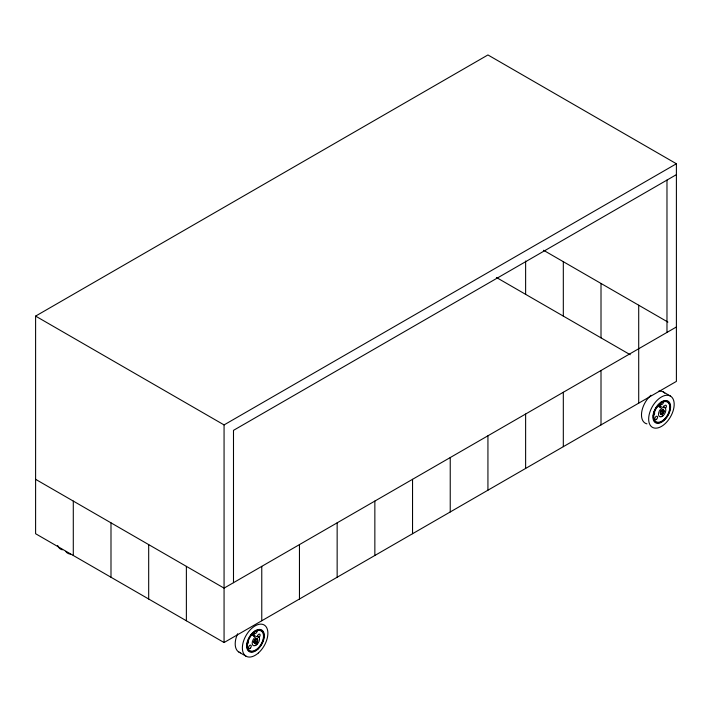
<?xml version="1.0" encoding="UTF-8"?>
<svg xmlns="http://www.w3.org/2000/svg" width="712" height="712" viewBox="0 0 712 712"><rect width="100%" height="100%" fill="white"/><g stroke="black" fill="none" stroke-linecap="round" stroke-linejoin="round"><path stroke-width="1.07" d="M254.175 636.261L255.056 635.763L253.347 633.057L252.36 633.627L254.175 636.261L252.36 635.157M660.46 407.353L658.653 404.719C657.852 405.911 659.837 408.172 660.798 407.033L661.35 406.863L659.632 404.158M35.6 316.101L487.934 54.949L676.4 163.76L676.4 381.392L224.066 642.536L35.6 533.724L35.6 316.101L224.066 424.913L676.4 163.76M676.4 174.645L233.492 430.351L233.492 582.692M676.4 326.977L224.066 588.13L35.6 479.318M543.532 250.268L667.918 322.082M496.406 277.475L630.227 354.727M663.273 391.938L670.446 396.077A18.049 10.422 -60 0 1 664.723 424.032A18.049 10.422 -60 0 1 649.095 415.007A18.049 10.422 -60 0 1 670.446 396.077M238.938 652.103L246.103 656.233M666.975 180.083L666.975 332.424M638.708 305.217L638.708 403.152M601.008 283.456L601.008 337.862M601.008 370.507L601.008 424.913M563.317 261.696L563.317 316.101M563.317 392.267L563.317 446.673M525.625 261.028L525.625 294.341M525.625 414.028L525.625 468.434M487.934 435.797L487.934 490.203M450.233 457.558L450.233 511.964M412.542 479.318L412.542 533.724M374.85 501.079L374.85 555.485M337.15 522.839L337.15 577.254M299.458 544.609L299.458 599.014M261.767 566.369L261.767 620.775M224.066 424.913L224.066 642.536M186.375 566.369L186.375 620.775M148.683 544.609L148.683 599.014M110.992 522.839L110.992 577.254M73.291 501.079L73.291 555.485M662.525 411.189A2.002 1.157 -60 0 1 662.383 411.661M663.077 412.666A2.154 1.246 -60 0 1 660.576 413.467A2.154 1.246 -60 0 1 662.133 410.219A2.154 1.246 -60 0 1 663.326 412.159M661.555 414.108A2.323 1.344 -60 0 1 660.727 411.536A2.323 1.344 -60 0 1 663.477 410.37A2.323 1.344 -60 0 1 661.982 413.93M658.618 391.2A18.049 10.422 -60 0 1 664.705 393.086M646.932 423.863A18.049 10.422 -60 0 1 641.681 412.266A18.049 10.422 -60 0 1 650.946 395.24M663.655 407.789A1.94 1.121 -60 0 1 664.91 405.484A1.94 1.121 -60 0 1 666.388 405.938A1.94 1.121 -60 0 1 665.391 408.323M663.281 401.319A1.94 1.121 -60 0 1 662.089 404.389A1.94 1.121 -60 0 1 660.896 402.698M661.119 402.244A1.94 1.121 -60 0 1 661.404 401.826M657.577 405.413A1.94 1.121 -60 0 1 657.523 405.849M657.39 406.312A1.94 1.121 -60 0 1 656.197 407.789M653.945 412.026A1.94 1.121 -60 0 1 654.586 413.441A1.94 1.121 -60 0 1 653.251 415.381M662.774 415.559A1.94 1.121 -60 0 1 661.119 416.262M663.388 406.045A1.94 1.121 -60 0 1 663.103 406.454M255.715 642.705A2.154 1.246 -60 0 1 254.202 641.975A2.154 1.246 -60 0 1 255.448 639.367A2.154 1.246 -60 0 1 257.183 639.643M257.183 640.551A2.154 1.246 -60 0 1 256.792 641.565M256.471 642.028A2.154 1.246 -60 0 1 256.106 642.42M257.281 640.506A2.323 1.344 -60 0 1 254.754 643.034A2.323 1.344 -60 0 1 254.754 639.928A2.323 1.344 -60 0 1 257.281 639.527M255.572 641.467A2.002 1.157 -60 0 1 255.234 641.823M240.647 652.771A18.049 10.422 -60 0 1 237.639 633.769M257.415 637.071A1.94 1.121 -60 0 1 258.5 634.472A1.94 1.121 -60 0 1 260.111 634.962A1.94 1.121 -60 0 1 258.741 637.48M257.121 630.529A1.94 1.121 -60 0 1 255.795 633.288A1.94 1.121 -60 0 1 254.469 632.06M254.611 631.597A1.94 1.121 -60 0 1 254.825 631.144M251.238 634.748A1.94 1.121 -60 0 1 249.556 636.839M248.15 641.218A1.94 1.121 -60 0 1 247.322 644.022M257.121 643.132A1.94 1.121 -60 0 1 255.11 645.259M62.336 549.824A18.049 10.422 -60 0 1 57.654 545.481M70.435 554.105A18.049 10.422 -60 0 1 65.762 551.408M662.685 413.681A2.154 1.246 -60 0 0 663.37 410.343A2.154 1.246 -60 0 0 660.825 412.604A2.154 1.246 -60 0 0 662.685 413.681M662.587 413.761A2.385 1.38 -60 0 0 663.344 410.067A2.385 1.38 -60 0 0 660.522 412.568A2.385 1.38 -60 0 0 662.587 413.761M664.047 420.436A12.496 7.209 -60 0 0 668.007 401.087A12.496 7.209 -60 0 0 653.224 414.188A12.496 7.209 -60 0 0 664.047 420.436M663.949 420.053A11.935 6.889 -60 0 0 667.731 401.568A11.935 6.889 -60 0 0 653.607 414.09A11.935 6.889 -60 0 0 663.949 420.053M663.112 415.692A5.215 3.017 -60 0 0 664.768 407.611A5.215 3.017 -60 0 0 658.591 413.085A5.215 3.017 -60 0 0 663.112 415.692M662.623 413.894A2.581 1.495 -60 0 0 663.442 409.889A2.581 1.495 -60 0 0 660.389 412.604A2.581 1.495 -60 0 0 662.623 413.894M663.842 419.68A11.383 6.568 -60 0 0 667.456 402.049A11.383 6.568 -60 0 0 653.99 413.983A11.383 6.568 -60 0 0 663.842 419.68M656.553 419.306A1.94 1.121 -60 0 0 657.167 416.298A1.94 1.121 -60 0 0 654.871 418.336A1.94 1.121 -60 0 0 656.553 419.306M256.391 642.58A2.154 1.246 -60 0 0 257.077 639.251A2.154 1.246 -60 0 0 254.531 641.503A2.154 1.246 -60 0 0 256.391 642.58M256.302 642.66A2.385 1.38 -60 0 0 257.059 638.967A2.385 1.38 -60 0 0 254.237 641.467A2.385 1.38 -60 0 0 256.302 642.66M258.429 652.931A18.049 10.422 -60 0 0 264.152 624.976A18.049 10.422 -60 0 0 242.801 643.906A18.049 10.422 -60 0 0 258.429 652.931M257.753 649.344A12.496 7.209 -60 0 0 261.713 629.986A12.496 7.209 -60 0 0 246.939 643.096A12.496 7.209 -60 0 0 257.753 649.344M257.655 648.961A11.935 6.889 -60 0 0 261.438 630.467A11.935 6.889 -60 0 0 247.313 642.989A11.935 6.889 -60 0 0 257.655 648.961M256.818 644.6A5.215 3.017 -60 0 0 258.474 636.51A5.215 3.017 -60 0 0 252.297 641.984A5.215 3.017 -60 0 0 256.818 644.6M256.338 642.794A2.581 1.495 -60 0 0 257.157 638.798A2.581 1.495 -60 0 0 254.095 641.503A2.581 1.495 -60 0 0 256.338 642.794M257.557 648.579A11.383 6.568 -60 0 0 261.162 630.948A11.383 6.568 -60 0 0 247.696 642.892A11.383 6.568 -60 0 0 257.557 648.579M250.259 648.214A1.94 1.121 -60 0 0 250.882 645.206A1.94 1.121 -60 0 0 248.577 647.244A1.94 1.121 -60 0 0 250.259 648.214"/></g></svg>
